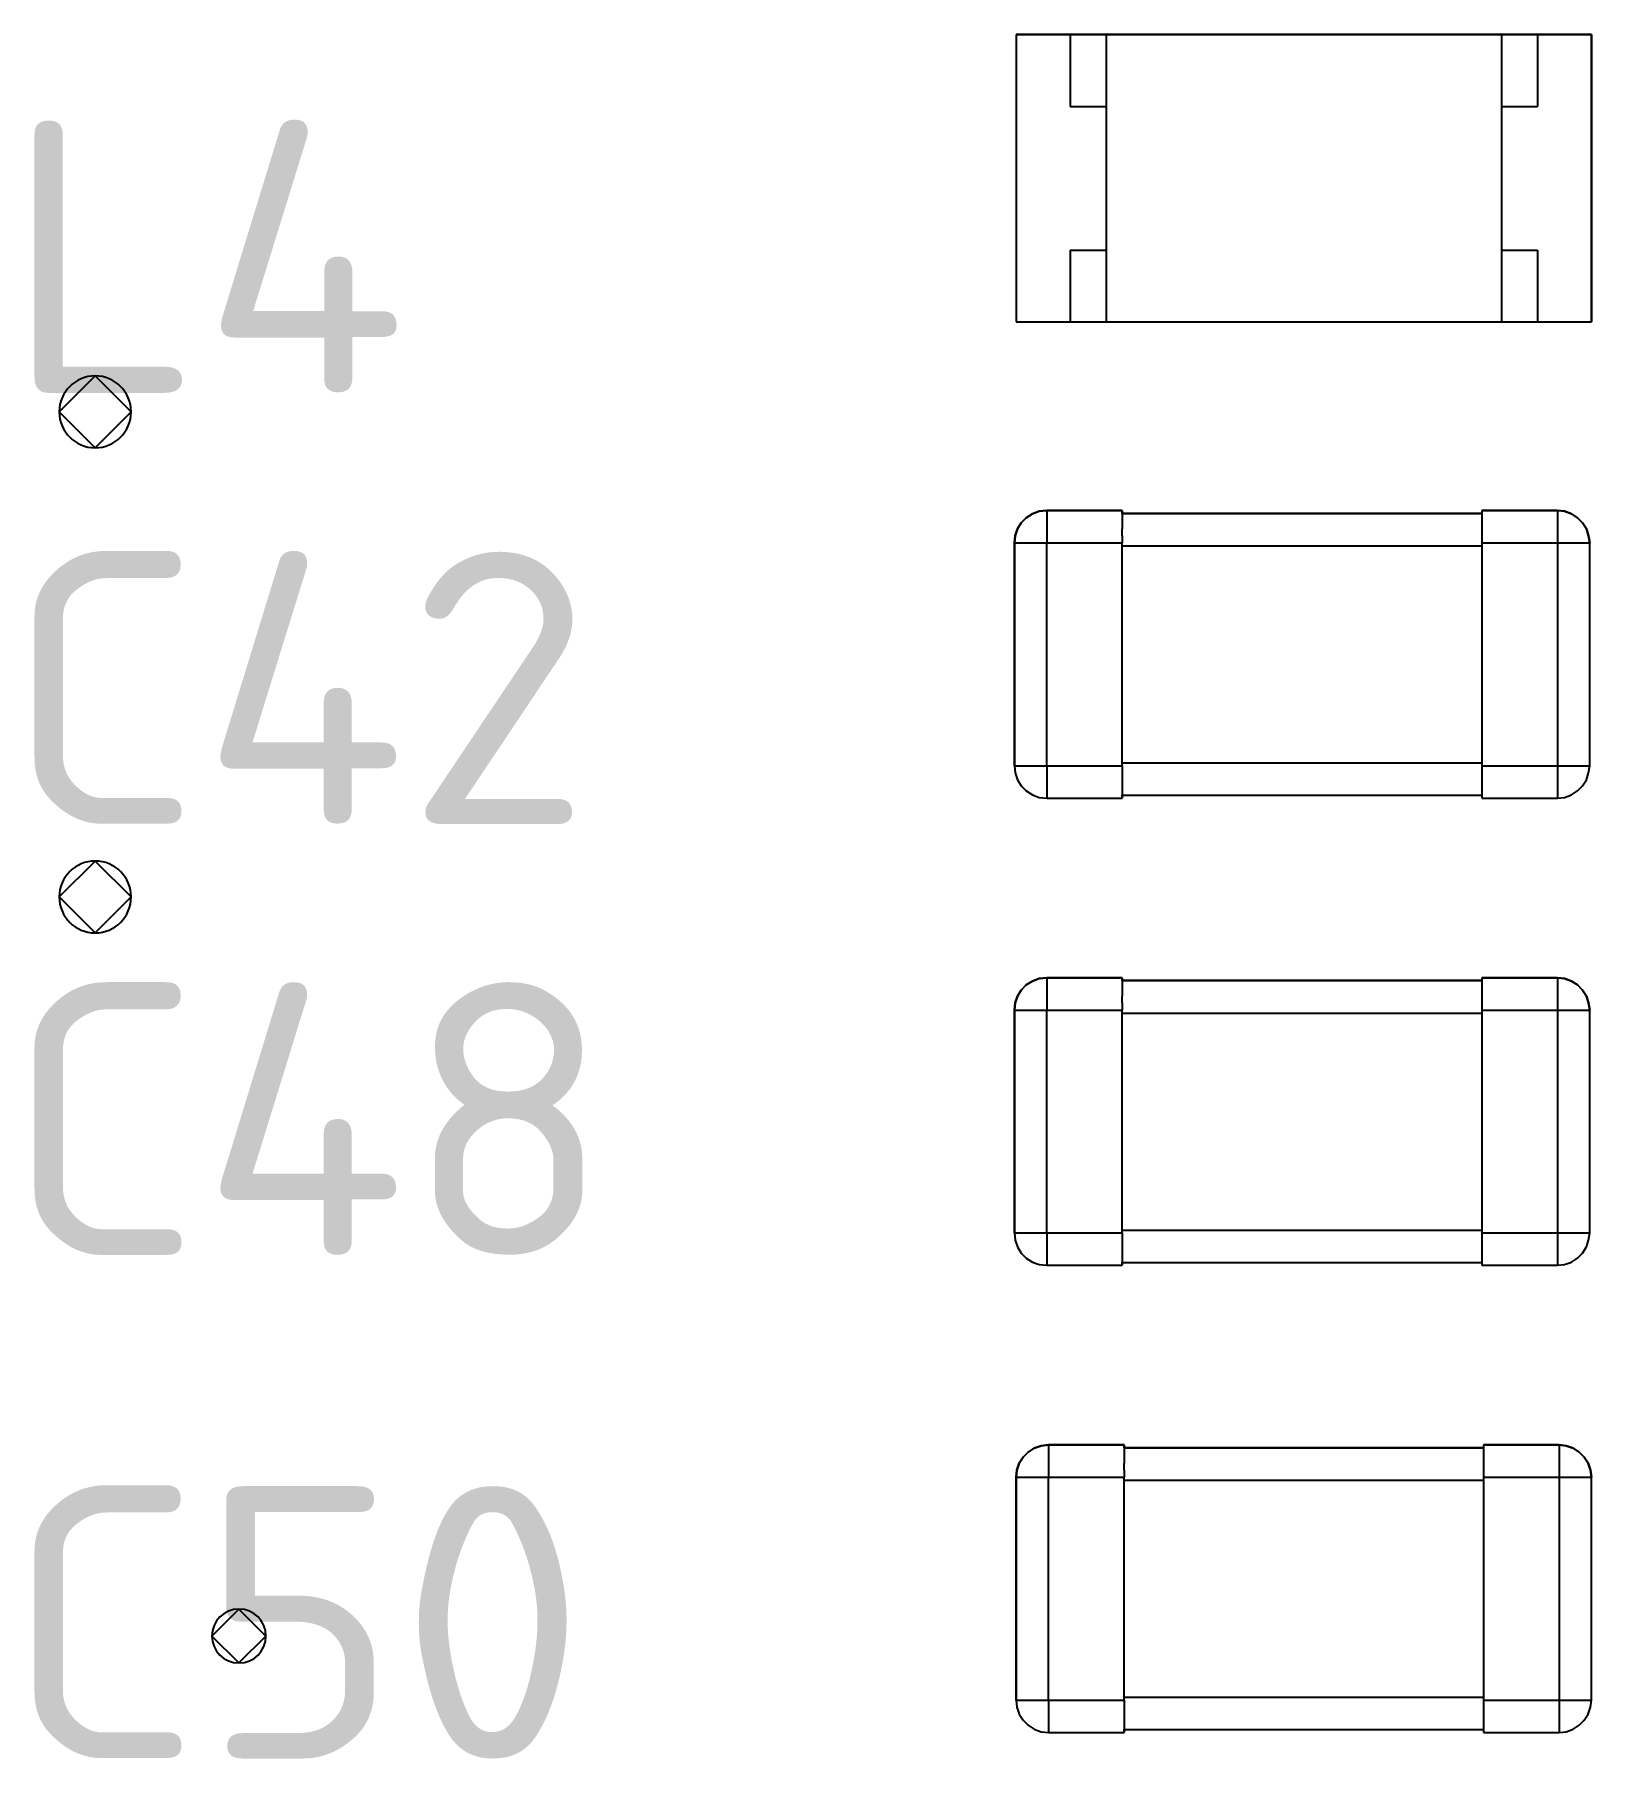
# Model space of a CAD drawing. Header units: inches. Extents: x 5 to 589, y -420 to -5.
# Drawn here: x 440.99 to 449.65, y -89.34 to -79.75 of the extents above; entities that cross this region are included whole.
import ezdxf

# ---------------------------------------------------------------- set-up
doc = ezdxf.new("R2010")
doc.units = ezdxf.units.IN
doc.header["$MEASUREMENT"] = 0
doc.styles.add('ISOCPEUR0', font='isocpeur.ttf', dxfattribs={"height": 2.87999})

msp = doc.modelspace()

# ---------------------------------------------------------------- linework, layer by layer
at = {"color": 7, "true_color": 0xffffff}
for p, q in [((446.4485, -79.7472), (446.4485, -81.3472)), ((446.7485, -79.7472), (446.4485, -79.7472)), ((446.4485, -79.7472), (446.4485, -81.3472)), ((446.4485, -79.7472), (446.7485, -79.7472)), ((446.9485, -79.7472), (446.7485, -79.7472)), ((446.7485, -79.7472), (449.3485, -79.7472)), ((446.7485, -79.7472), (446.7485, -80.1472)), ((449.1485, -79.7472), (446.9485, -79.7472)), ((446.9485, -79.7472), (449.1485, -79.7472)), ((446.9485, -79.7472), (446.9485, -81.3472)), ((449.3485, -79.7472), (449.1485, -79.7472)), ((449.1485, -79.7472), (449.1485, -81.3472)), ((449.6485, -79.7472), (449.3485, -79.7472)), ((449.3485, -79.7472), (449.3485, -80.1472)), ((449.3485, -79.7472), (449.6485, -79.7472)), ((449.6485, -81.3472), (449.6485, -79.7472)), ((449.6485, -79.7472), (449.6485, -81.3472)), ((446.7485, -80.1472), (446.9485, -80.1472)), ((446.9485, -80.1472), (446.9485, -80.9472)), ((449.1485, -80.1472), (449.3485, -80.1472)), ((449.1485, -80.1472), (449.1485, -80.9472)), ((446.7485, -80.9472), (446.9485, -80.9472)), ((446.7485, -80.9472), (446.7485, -81.3472)), ((449.1485, -80.9472), (449.3485, -80.9472)), ((449.3485, -80.9472), (449.3485, -81.3472)), ((446.4485, -81.3472), (446.7485, -81.3472)), ((446.4485, -81.3472), (446.7485, -81.3472)), ((446.7485, -81.3472), (446.9485, -81.3472)), ((446.7485, -81.3472), (449.3485, -81.3472)), ((446.9485, -81.3472), (449.1485, -81.3472)), ((446.9485, -81.3472), (449.1485, -81.3472)), ((449.1485, -81.3472), (449.3485, -81.3472)), ((449.3485, -81.3472), (449.6485, -81.3472)), ((449.3485, -81.3472), (449.6485, -81.3472)), ((446.5386, -82.415), (446.5046, -82.437)), ((446.5046, -82.437), (446.5386, -82.415)), ((446.5766, -82.401), (446.5386, -82.415)), ((446.5386, -82.415), (446.5766, -82.401)), ((446.6186, -82.397), (446.5766, -82.401)), ((446.5766, -82.401), (446.6186, -82.397)), ((447.0386, -82.397), (446.6186, -82.397)), ((446.6186, -82.397), (447.0386, -82.397)), ((446.6186, -82.397), (446.6186, -82.401)), ((446.6186, -82.401), (446.6186, -82.415)), ((446.6186, -82.415), (446.6186, -82.437)), ((447.0386, -82.413), (447.0386, -82.397)), ((447.0386, -82.397), (447.0386, -82.401)), ((447.0386, -82.401), (447.0386, -82.415)), ((449.0386, -82.413), (447.0386, -82.413)), ((447.0386, -82.413), (449.0386, -82.413)), ((447.0386, -82.415), (447.0386, -82.437)), ((449.4586, -82.397), (449.0386, -82.397)), ((449.0386, -82.397), (449.0386, -82.413)), ((449.0386, -82.397), (449.4586, -82.397)), ((449.0386, -82.397), (449.0386, -82.401)), ((449.0386, -82.401), (449.0386, -82.415)), ((449.0386, -82.415), (449.0386, -82.437)), ((449.4986, -82.401), (449.4586, -82.397)), ((449.4586, -82.397), (449.4986, -82.401)), ((449.4586, -82.397), (449.4586, -82.401)), ((449.4586, -82.401), (449.4586, -82.415)), ((449.4586, -82.415), (449.4586, -82.437)), ((449.5366, -82.415), (449.4986, -82.401)), ((449.4986, -82.401), (449.5366, -82.415)), ((449.5706, -82.437), (449.5366, -82.415)), ((449.5366, -82.415), (449.5706, -82.437)), ((446.4546, -82.499), (446.4426, -82.537)), ((446.4426, -82.537), (446.4546, -82.499)), ((446.4766, -82.465), (446.4546, -82.499)), ((446.4546, -82.499), (446.4766, -82.465)), ((446.5046, -82.437), (446.4766, -82.465)), ((446.4766, -82.465), (446.5046, -82.437)), ((446.6186, -82.437), (446.6186, -82.465)), ((446.6186, -82.465), (446.6186, -82.499)), ((446.6186, -82.499), (446.6186, -82.537)), ((447.0386, -82.437), (447.0386, -82.465)), ((447.0386, -82.465), (447.0386, -82.499)), ((447.0386, -82.537), (447.0386, -82.499)), ((449.0386, -82.437), (449.0386, -82.465)), ((449.0386, -82.465), (449.0386, -82.499)), ((449.0386, -82.499), (449.0386, -82.537)), ((449.4586, -82.437), (449.4586, -82.465)), ((449.4586, -82.465), (449.4586, -82.499)), ((449.4586, -82.499), (449.4586, -82.537)), ((449.5986, -82.465), (449.5706, -82.437)), ((449.5706, -82.437), (449.5986, -82.465)), ((449.6206, -82.499), (449.5986, -82.465)), ((449.5986, -82.465), (449.6206, -82.499)), ((449.6326, -82.537), (449.6206, -82.499)), ((449.6206, -82.499), (449.6326, -82.537)), ((446.4426, -82.537), (446.4386, -82.577)), ((446.4386, -82.577), (446.4426, -82.537)), ((446.4386, -82.577), (446.4386, -83.817)), ((446.4386, -83.817), (446.4386, -82.577)), ((446.4386, -82.577), (446.4426, -82.577)), ((446.4426, -82.577), (446.4546, -82.577)), ((446.4546, -82.577), (446.4766, -82.577)), ((446.4766, -82.577), (446.5046, -82.577)), ((446.5046, -82.577), (446.5386, -82.577)), ((446.5386, -82.577), (446.5766, -82.577)), ((446.5766, -82.577), (446.6186, -82.577)), ((446.6186, -82.537), (446.6186, -82.577)), ((446.6186, -82.577), (447.0386, -82.577)), ((446.6186, -83.817), (446.6186, -82.577)), ((447.0386, -82.537), (447.0386, -82.577)), ((447.0386, -83.817), (447.0386, -82.577)), ((447.0386, -82.593), (449.0386, -82.593)), ((449.0386, -82.537), (449.0386, -82.577)), ((449.0386, -82.577), (449.0386, -83.817)), ((449.0386, -82.577), (449.4586, -82.577)), ((449.4586, -82.537), (449.4586, -82.577)), ((449.4586, -82.577), (449.4986, -82.577)), ((449.4586, -82.577), (449.4586, -83.817)), ((449.4986, -82.577), (449.5366, -82.577)), ((449.5366, -82.577), (449.5706, -82.577)), ((449.5706, -82.577), (449.5986, -82.577)), ((449.5986, -82.577), (449.6206, -82.577)), ((449.6206, -82.577), (449.6326, -82.577)), ((449.6386, -82.577), (449.6326, -82.537)), ((449.6326, -82.537), (449.6386, -82.577)), ((449.6326, -82.577), (449.6386, -82.577)), ((449.6386, -83.817), (449.6386, -82.577)), ((449.6386, -83.817), (449.6386, -82.577)), ((446.4386, -83.817), (446.4426, -83.857)), ((446.4386, -83.817), (446.4426, -83.857)), ((446.4386, -83.817), (446.4426, -83.817)), ((446.4426, -83.817), (446.4546, -83.817)), ((446.4426, -83.857), (446.4546, -83.895)), ((446.4426, -83.857), (446.4546, -83.895)), ((446.4546, -83.817), (446.4766, -83.817)), ((446.4766, -83.817), (446.5046, -83.817)), ((446.5046, -83.817), (446.5386, -83.817)), ((446.5386, -83.817), (446.5766, -83.817)), ((446.5766, -83.817), (446.6186, -83.817)), ((446.6186, -83.817), (447.0386, -83.817)), ((446.6186, -83.817), (446.6186, -83.857)), ((446.6186, -83.857), (446.6186, -83.895)), ((447.0386, -83.801), (449.0386, -83.801)), ((447.0386, -83.817), (447.0386, -83.857)), ((447.0386, -83.857), (447.0386, -83.895)), ((449.0386, -83.817), (449.0386, -83.857)), ((449.0386, -83.817), (449.4586, -83.817)), ((449.0386, -83.857), (449.0386, -83.895)), ((449.4586, -83.817), (449.4986, -83.817)), ((449.4586, -83.817), (449.4586, -83.857)), ((449.4586, -83.857), (449.4586, -83.895)), ((449.4986, -83.817), (449.5366, -83.817)), ((449.5366, -83.817), (449.5706, -83.817)), ((449.5706, -83.817), (449.5986, -83.817)), ((449.5986, -83.817), (449.6206, -83.817)), ((449.6206, -83.817), (449.6326, -83.817)), ((449.6206, -83.895), (449.6326, -83.857)), ((449.6206, -83.895), (449.6326, -83.857)), ((449.6326, -83.857), (449.6386, -83.817)), ((449.6326, -83.857), (449.6386, -83.817)), ((449.6326, -83.817), (449.6386, -83.817)), ((446.4546, -83.895), (446.4766, -83.929)), ((446.4546, -83.895), (446.4766, -83.929)), ((446.4766, -83.929), (446.5046, -83.957)), ((446.4766, -83.929), (446.5046, -83.957)), ((446.6186, -83.895), (446.6186, -83.929)), ((446.6186, -83.929), (446.6186, -83.957)), ((447.0386, -83.895), (447.0386, -83.929)), ((447.0386, -83.929), (447.0386, -83.957)), ((449.0386, -83.895), (449.0386, -83.929)), ((449.0386, -83.929), (449.0386, -83.957)), ((449.4586, -83.895), (449.4586, -83.929)), ((449.4586, -83.929), (449.4586, -83.957)), ((449.5706, -83.957), (449.5986, -83.929)), ((449.5706, -83.957), (449.5986, -83.929)), ((449.5986, -83.929), (449.6206, -83.895)), ((449.5986, -83.929), (449.6206, -83.895)), ((446.5046, -83.957), (446.5386, -83.979)), ((446.5046, -83.957), (446.5386, -83.979)), ((446.5386, -83.979), (446.5766, -83.993)), ((446.5386, -83.979), (446.5766, -83.993)), ((446.5766, -83.993), (446.6186, -83.997)), ((446.5766, -83.993), (446.6186, -83.997)), ((446.6186, -83.957), (446.6186, -83.979)), ((446.6186, -83.979), (446.6186, -83.993)), ((446.6186, -83.993), (446.6186, -83.997)), ((446.6186, -83.997), (447.0386, -83.997)), ((446.6186, -83.997), (447.0386, -83.997)), ((447.0386, -83.957), (447.0386, -83.979)), ((447.0386, -83.979), (447.0386, -83.993)), ((447.0386, -83.997), (447.0386, -83.981)), ((447.0386, -83.981), (449.0386, -83.981)), ((447.0386, -83.981), (449.0386, -83.981)), ((447.0386, -83.993), (447.0386, -83.997)), ((449.0386, -83.957), (449.0386, -83.979)), ((449.0386, -83.979), (449.0386, -83.993)), ((449.0386, -83.981), (449.0386, -83.997)), ((449.0386, -83.993), (449.0386, -83.997)), ((449.0386, -83.997), (449.4586, -83.997)), ((449.0386, -83.997), (449.4586, -83.997)), ((449.4586, -83.957), (449.4586, -83.979)), ((449.4586, -83.979), (449.4586, -83.993)), ((449.4586, -83.997), (449.4986, -83.993)), ((449.4586, -83.997), (449.4986, -83.993)), ((449.4586, -83.993), (449.4586, -83.997)), ((449.4986, -83.993), (449.5366, -83.979)), ((449.4986, -83.993), (449.5366, -83.979)), ((449.5366, -83.979), (449.5706, -83.957)), ((449.5366, -83.979), (449.5706, -83.957)), ((446.5766, -85.001), (446.5386, -85.015)), ((446.5386, -85.015), (446.5766, -85.001)), ((446.6186, -84.997), (446.5766, -85.001)), ((446.5766, -85.001), (446.6186, -84.997)), ((447.0386, -84.997), (446.6186, -84.997)), ((446.6186, -84.997), (447.0386, -84.997)), ((446.6186, -84.997), (446.6186, -85.001)), ((446.6186, -85.001), (446.6186, -85.015)), ((447.0386, -85.013), (447.0386, -84.997)), ((447.0386, -84.997), (447.0386, -85.001)), ((447.0386, -85.001), (447.0386, -85.015)), ((449.4586, -84.997), (449.0386, -84.997)), ((449.0386, -84.997), (449.0386, -85.013)), ((449.0386, -84.997), (449.4586, -84.997)), ((449.0386, -84.997), (449.0386, -85.001)), ((449.0386, -85.001), (449.0386, -85.015)), ((449.4986, -85.001), (449.4586, -84.997)), ((449.4586, -84.997), (449.4986, -85.001)), ((449.4586, -84.997), (449.4586, -85.001)), ((449.4586, -85.001), (449.4586, -85.015)), ((449.5366, -85.015), (449.4986, -85.001)), ((449.4986, -85.001), (449.5366, -85.015)), ((446.4546, -85.099), (446.4426, -85.137)), ((446.4426, -85.137), (446.4546, -85.099)), ((446.4766, -85.065), (446.4546, -85.099)), ((446.4546, -85.099), (446.4766, -85.065)), ((446.5046, -85.037), (446.4766, -85.065)), ((446.4766, -85.065), (446.5046, -85.037)), ((446.5386, -85.015), (446.5046, -85.037)), ((446.5046, -85.037), (446.5386, -85.015)), ((446.6186, -85.015), (446.6186, -85.037)), ((446.6186, -85.037), (446.6186, -85.065)), ((446.6186, -85.065), (446.6186, -85.099)), ((446.6186, -85.099), (446.6186, -85.137)), ((449.0386, -85.013), (447.0386, -85.013)), ((447.0386, -85.013), (449.0386, -85.013)), ((447.0386, -85.015), (447.0386, -85.037)), ((447.0386, -85.037), (447.0386, -85.065)), ((447.0386, -85.065), (447.0386, -85.099)), ((447.0386, -85.137), (447.0386, -85.099)), ((449.0386, -85.015), (449.0386, -85.037)), ((449.0386, -85.037), (449.0386, -85.065)), ((449.0386, -85.065), (449.0386, -85.099)), ((449.0386, -85.099), (449.0386, -85.137)), ((449.4586, -85.015), (449.4586, -85.037)), ((449.4586, -85.037), (449.4586, -85.065)), ((449.4586, -85.065), (449.4586, -85.099)), ((449.4586, -85.099), (449.4586, -85.137)), ((449.5706, -85.037), (449.5366, -85.015)), ((449.5366, -85.015), (449.5706, -85.037)), ((449.5986, -85.065), (449.5706, -85.037)), ((449.5706, -85.037), (449.5986, -85.065)), ((449.6206, -85.099), (449.5986, -85.065)), ((449.5986, -85.065), (449.6206, -85.099)), ((449.6326, -85.137), (449.6206, -85.099)), ((449.6206, -85.099), (449.6326, -85.137)), ((446.4426, -85.137), (446.4386, -85.177)), ((446.4386, -85.177), (446.4426, -85.137)), ((446.4386, -85.177), (446.4386, -86.417)), ((446.4386, -86.417), (446.4386, -85.177)), ((446.4386, -85.177), (446.4426, -85.177)), ((446.4426, -85.177), (446.4546, -85.177)), ((446.4546, -85.177), (446.4766, -85.177)), ((446.4766, -85.177), (446.5046, -85.177)), ((446.5046, -85.177), (446.5386, -85.177)), ((446.5386, -85.177), (446.5766, -85.177)), ((446.5766, -85.177), (446.6186, -85.177)), ((446.6186, -85.137), (446.6186, -85.177)), ((446.6186, -85.177), (447.0386, -85.177)), ((446.6186, -86.417), (446.6186, -85.177)), ((447.0386, -85.137), (447.0386, -85.177)), ((447.0386, -86.417), (447.0386, -85.177)), ((447.0386, -85.193), (449.0386, -85.193)), ((449.0386, -85.137), (449.0386, -85.177)), ((449.0386, -85.177), (449.0386, -86.417)), ((449.0386, -85.177), (449.4586, -85.177)), ((449.4586, -85.137), (449.4586, -85.177)), ((449.4586, -85.177), (449.4986, -85.177)), ((449.4586, -85.177), (449.4586, -86.417)), ((449.4986, -85.177), (449.5366, -85.177)), ((449.5366, -85.177), (449.5706, -85.177)), ((449.5706, -85.177), (449.5986, -85.177)), ((449.5986, -85.177), (449.6206, -85.177)), ((449.6206, -85.177), (449.6326, -85.177)), ((449.6386, -85.177), (449.6326, -85.137)), ((449.6326, -85.137), (449.6386, -85.177)), ((449.6326, -85.177), (449.6386, -85.177)), ((449.6386, -86.417), (449.6386, -85.177)), ((449.6386, -86.417), (449.6386, -85.177)), ((446.4386, -86.417), (446.4426, -86.457)), ((446.4386, -86.417), (446.4426, -86.457)), ((446.4386, -86.417), (446.4426, -86.417)), ((446.4426, -86.417), (446.4546, -86.417)), ((446.4546, -86.417), (446.4766, -86.417)), ((446.4766, -86.417), (446.5046, -86.417)), ((446.5046, -86.417), (446.5386, -86.417)), ((446.5386, -86.417), (446.5766, -86.417)), ((446.5766, -86.417), (446.6186, -86.417)), ((446.6186, -86.417), (447.0386, -86.417)), ((446.6186, -86.417), (446.6186, -86.457)), ((447.0386, -86.401), (449.0386, -86.401)), ((447.0386, -86.417), (447.0386, -86.457)), ((449.0386, -86.417), (449.0386, -86.457)), ((449.0386, -86.417), (449.4586, -86.417)), ((449.4586, -86.417), (449.4986, -86.417)), ((449.4586, -86.417), (449.4586, -86.457)), ((449.4986, -86.417), (449.5366, -86.417)), ((449.5366, -86.417), (449.5706, -86.417)), ((449.5706, -86.417), (449.5986, -86.417)), ((449.5986, -86.417), (449.6206, -86.417)), ((449.6206, -86.417), (449.6326, -86.417)), ((449.6326, -86.457), (449.6386, -86.417)), ((449.6326, -86.457), (449.6386, -86.417)), ((449.6326, -86.417), (449.6386, -86.417)), ((446.4426, -86.457), (446.4546, -86.495)), ((446.4426, -86.457), (446.4546, -86.495)), ((446.4546, -86.495), (446.4766, -86.529)), ((446.4546, -86.495), (446.4766, -86.529)), ((446.4766, -86.529), (446.5046, -86.557)), ((446.4766, -86.529), (446.5046, -86.557)), ((446.6186, -86.457), (446.6186, -86.495)), ((446.6186, -86.495), (446.6186, -86.529)), ((446.6186, -86.529), (446.6186, -86.557)), ((447.0386, -86.457), (447.0386, -86.495)), ((447.0386, -86.495), (447.0386, -86.529)), ((447.0386, -86.529), (447.0386, -86.557)), ((449.0386, -86.457), (449.0386, -86.495)), ((449.0386, -86.495), (449.0386, -86.529)), ((449.0386, -86.529), (449.0386, -86.557)), ((449.4586, -86.457), (449.4586, -86.495)), ((449.4586, -86.495), (449.4586, -86.529)), ((449.4586, -86.529), (449.4586, -86.557)), ((449.5706, -86.557), (449.5986, -86.529)), ((449.5706, -86.557), (449.5986, -86.529)), ((449.5986, -86.529), (449.6206, -86.495)), ((449.5986, -86.529), (449.6206, -86.495)), ((449.6206, -86.495), (449.6326, -86.457)), ((449.6206, -86.495), (449.6326, -86.457)), ((446.5046, -86.557), (446.5386, -86.579)), ((446.5046, -86.557), (446.5386, -86.579)), ((446.5386, -86.579), (446.5766, -86.593)), ((446.5386, -86.579), (446.5766, -86.593)), ((446.5766, -86.593), (446.6186, -86.597)), ((446.5766, -86.593), (446.6186, -86.597)), ((446.6186, -86.557), (446.6186, -86.579)), ((446.6186, -86.579), (446.6186, -86.593)), ((446.6186, -86.593), (446.6186, -86.597)), ((446.6186, -86.597), (447.0386, -86.597)), ((446.6186, -86.597), (447.0386, -86.597)), ((447.0386, -86.557), (447.0386, -86.579)), ((447.0386, -86.579), (447.0386, -86.593)), ((447.0386, -86.597), (447.0386, -86.581)), ((447.0386, -86.581), (449.0386, -86.581)), ((447.0386, -86.581), (449.0386, -86.581)), ((447.0386, -86.593), (447.0386, -86.597)), ((449.0386, -86.557), (449.0386, -86.579)), ((449.0386, -86.579), (449.0386, -86.593)), ((449.0386, -86.581), (449.0386, -86.597)), ((449.0386, -86.593), (449.0386, -86.597)), ((449.0386, -86.597), (449.4586, -86.597)), ((449.0386, -86.597), (449.4586, -86.597)), ((449.4586, -86.557), (449.4586, -86.579)), ((449.4586, -86.579), (449.4586, -86.593)), ((449.4586, -86.597), (449.4986, -86.593)), ((449.4586, -86.597), (449.4986, -86.593)), ((449.4586, -86.593), (449.4586, -86.597)), ((449.4986, -86.593), (449.5366, -86.579)), ((449.4986, -86.593), (449.5366, -86.579)), ((449.5366, -86.579), (449.5706, -86.557)), ((449.5366, -86.579), (449.5706, -86.557)), ((446.6286, -87.597), (446.5866, -87.601)), ((446.5866, -87.601), (446.6286, -87.597)), ((447.0486, -87.597), (446.6286, -87.597)), ((446.6286, -87.597), (447.0486, -87.597)), ((446.6286, -87.597), (446.6286, -87.601)), ((447.0486, -87.613), (447.0486, -87.597)), ((447.0486, -87.597), (447.0486, -87.601)), ((449.4686, -87.597), (449.0486, -87.597)), ((449.0486, -87.597), (449.0486, -87.613)), ((449.0486, -87.597), (449.4686, -87.597)), ((449.0486, -87.597), (449.0486, -87.601)), ((449.5086, -87.601), (449.4686, -87.597)), ((449.4686, -87.597), (449.5086, -87.601)), ((449.4686, -87.597), (449.4686, -87.601)), ((446.4866, -87.665), (446.4646, -87.699)), ((446.4646, -87.699), (446.4866, -87.665)), ((446.5146, -87.637), (446.4866, -87.665)), ((446.4866, -87.665), (446.5146, -87.637)), ((446.5486, -87.615), (446.5146, -87.637)), ((446.5146, -87.637), (446.5486, -87.615)), ((446.5866, -87.601), (446.5486, -87.615)), ((446.5486, -87.615), (446.5866, -87.601)), ((446.6286, -87.601), (446.6286, -87.615)), ((446.6286, -87.615), (446.6286, -87.637)), ((446.6286, -87.637), (446.6286, -87.665)), ((446.6286, -87.665), (446.6286, -87.699)), ((447.0486, -87.601), (447.0486, -87.615)), ((449.0486, -87.613), (447.0486, -87.613)), ((447.0486, -87.613), (449.0486, -87.613)), ((447.0486, -87.615), (447.0486, -87.637)), ((447.0486, -87.637), (447.0486, -87.665)), ((447.0486, -87.665), (447.0486, -87.699)), ((449.0486, -87.601), (449.0486, -87.615)), ((449.0486, -87.615), (449.0486, -87.637)), ((449.0486, -87.637), (449.0486, -87.665)), ((449.0486, -87.665), (449.0486, -87.699)), ((449.4686, -87.601), (449.4686, -87.615)), ((449.4686, -87.615), (449.4686, -87.637)), ((449.4686, -87.637), (449.4686, -87.665)), ((449.4686, -87.665), (449.4686, -87.699)), ((449.5466, -87.615), (449.5086, -87.601)), ((449.5086, -87.601), (449.5466, -87.615)), ((449.5806, -87.637), (449.5466, -87.615)), ((449.5466, -87.615), (449.5806, -87.637)), ((449.6086, -87.665), (449.5806, -87.637)), ((449.5806, -87.637), (449.6086, -87.665)), ((449.6306, -87.699), (449.6086, -87.665)), ((449.6086, -87.665), (449.6306, -87.699)), ((446.4526, -87.737), (446.4486, -87.777)), ((446.4486, -87.777), (446.4526, -87.737)), ((446.4486, -87.777), (446.4486, -89.017)), ((446.4486, -89.017), (446.4486, -87.777)), ((446.4486, -87.777), (446.4526, -87.777)), ((446.4646, -87.699), (446.4526, -87.737)), ((446.4526, -87.737), (446.4646, -87.699)), ((446.4526, -87.777), (446.4646, -87.777)), ((446.4646, -87.777), (446.4866, -87.777)), ((446.4866, -87.777), (446.5146, -87.777)), ((446.5146, -87.777), (446.5486, -87.777)), ((446.5486, -87.777), (446.5866, -87.777)), ((446.5866, -87.777), (446.6286, -87.777)), ((446.6286, -87.699), (446.6286, -87.737)), ((446.6286, -87.737), (446.6286, -87.777)), ((446.6286, -87.777), (447.0486, -87.777)), ((446.6286, -89.017), (446.6286, -87.777)), ((447.0486, -87.737), (447.0486, -87.699)), ((447.0486, -87.737), (447.0486, -87.777)), ((447.0486, -89.017), (447.0486, -87.777)), ((449.0486, -87.699), (449.0486, -87.737)), ((449.0486, -87.737), (449.0486, -87.777)), ((449.0486, -87.777), (449.0486, -89.017)), ((449.0486, -87.777), (449.4686, -87.777)), ((449.4686, -87.699), (449.4686, -87.737)), ((449.4686, -87.737), (449.4686, -87.777)), ((449.4686, -87.777), (449.5086, -87.777)), ((449.4686, -87.777), (449.4686, -89.017)), ((449.5086, -87.777), (449.5466, -87.777)), ((449.5466, -87.777), (449.5806, -87.777)), ((449.5806, -87.777), (449.6086, -87.777)), ((449.6086, -87.777), (449.6306, -87.777)), ((449.6426, -87.737), (449.6306, -87.699)), ((449.6306, -87.699), (449.6426, -87.737)), ((449.6306, -87.777), (449.6426, -87.777)), ((449.6486, -87.777), (449.6426, -87.737)), ((449.6426, -87.737), (449.6486, -87.777)), ((449.6426, -87.777), (449.6486, -87.777)), ((449.6486, -89.017), (449.6486, -87.777)), ((449.6486, -89.017), (449.6486, -87.777)), ((447.0486, -87.793), (449.0486, -87.793)), ((446.4486, -89.017), (446.4526, -89.057)), ((446.4486, -89.017), (446.4526, -89.057)), ((446.4486, -89.017), (446.4526, -89.017)), ((446.4526, -89.017), (446.4646, -89.017)), ((446.4646, -89.017), (446.4866, -89.017)), ((446.4866, -89.017), (446.5146, -89.017)), ((446.5146, -89.017), (446.5486, -89.017)), ((446.5486, -89.017), (446.5866, -89.017)), ((446.5866, -89.017), (446.6286, -89.017)), ((446.6286, -89.017), (447.0486, -89.017)), ((446.6286, -89.017), (446.6286, -89.057)), ((447.0486, -89.001), (449.0486, -89.001)), ((447.0486, -89.017), (447.0486, -89.057)), ((449.0486, -89.017), (449.0486, -89.057)), ((449.0486, -89.017), (449.4686, -89.017)), ((449.4686, -89.017), (449.5086, -89.017)), ((449.4686, -89.017), (449.4686, -89.057)), ((449.5086, -89.017), (449.5466, -89.017)), ((449.5466, -89.017), (449.5806, -89.017)), ((449.5806, -89.017), (449.6086, -89.017)), ((449.6086, -89.017), (449.6306, -89.017)), ((449.6306, -89.017), (449.6426, -89.017)), ((449.6426, -89.057), (449.6486, -89.017)), ((449.6426, -89.057), (449.6486, -89.017)), ((449.6426, -89.017), (449.6486, -89.017)), ((446.4526, -89.057), (446.4646, -89.095)), ((446.4526, -89.057), (446.4646, -89.095)), ((446.4646, -89.095), (446.4866, -89.129)), ((446.4646, -89.095), (446.4866, -89.129)), ((446.4866, -89.129), (446.5146, -89.157)), ((446.4866, -89.129), (446.5146, -89.157)), ((446.6286, -89.057), (446.6286, -89.095)), ((446.6286, -89.095), (446.6286, -89.129)), ((446.6286, -89.129), (446.6286, -89.157)), ((447.0486, -89.057), (447.0486, -89.095)), ((447.0486, -89.095), (447.0486, -89.129)), ((447.0486, -89.129), (447.0486, -89.157)), ((449.0486, -89.057), (449.0486, -89.095)), ((449.0486, -89.095), (449.0486, -89.129)), ((449.0486, -89.129), (449.0486, -89.157)), ((449.4686, -89.057), (449.4686, -89.095)), ((449.4686, -89.095), (449.4686, -89.129)), ((449.4686, -89.129), (449.4686, -89.157)), ((449.5806, -89.157), (449.6086, -89.129)), ((449.5806, -89.157), (449.6086, -89.129)), ((449.6086, -89.129), (449.6306, -89.095)), ((449.6086, -89.129), (449.6306, -89.095)), ((449.6306, -89.095), (449.6426, -89.057)), ((449.6306, -89.095), (449.6426, -89.057)), ((446.5146, -89.157), (446.5486, -89.179)), ((446.5146, -89.157), (446.5486, -89.179)), ((446.5486, -89.179), (446.5866, -89.193)), ((446.5486, -89.179), (446.5866, -89.193)), ((446.5866, -89.193), (446.6286, -89.197)), ((446.5866, -89.193), (446.6286, -89.197)), ((446.6286, -89.157), (446.6286, -89.179)), ((446.6286, -89.179), (446.6286, -89.193)), ((446.6286, -89.193), (446.6286, -89.197)), ((446.6286, -89.197), (447.0486, -89.197)), ((446.6286, -89.197), (447.0486, -89.197)), ((447.0486, -89.157), (447.0486, -89.179)), ((447.0486, -89.179), (447.0486, -89.193)), ((447.0486, -89.197), (447.0486, -89.181)), ((447.0486, -89.181), (449.0486, -89.181)), ((447.0486, -89.181), (449.0486, -89.181)), ((447.0486, -89.193), (447.0486, -89.197)), ((449.0486, -89.157), (449.0486, -89.179)), ((449.0486, -89.179), (449.0486, -89.193)), ((449.0486, -89.181), (449.0486, -89.197)), ((449.0486, -89.193), (449.0486, -89.197)), ((449.0486, -89.197), (449.4686, -89.197)), ((449.0486, -89.197), (449.4686, -89.197)), ((449.4686, -89.157), (449.4686, -89.179)), ((449.4686, -89.179), (449.4686, -89.193)), ((449.4686, -89.197), (449.5086, -89.193)), ((449.4686, -89.197), (449.5086, -89.193)), ((449.4686, -89.193), (449.4686, -89.197)), ((449.5086, -89.193), (449.5466, -89.179)), ((449.5086, -89.193), (449.5466, -89.179)), ((449.5466, -89.179), (449.5806, -89.157)), ((449.5466, -89.179), (449.5806, -89.157))]:
    msp.add_line(p, q, dxfattribs=at)
at = {"color": 18, "true_color": 0x000000}
for p, q in [((446.4485, -79.7472), (446.4485, -81.3472)), ((446.7485, -79.7472), (446.4485, -79.7472)), ((446.4485, -79.7472), (446.4485, -81.3472)), ((446.4485, -79.7472), (446.7485, -79.7472)), ((446.9485, -79.7472), (446.7485, -79.7472)), ((446.7485, -79.7472), (449.3485, -79.7472)), ((446.7485, -79.7472), (446.7485, -80.1472)), ((449.1485, -79.7472), (446.9485, -79.7472)), ((446.9485, -79.7472), (449.1485, -79.7472)), ((446.9485, -79.7472), (446.9485, -81.3472)), ((449.3485, -79.7472), (449.1485, -79.7472)), ((449.1485, -79.7472), (449.1485, -81.3472)), ((449.6485, -79.7472), (449.3485, -79.7472)), ((449.3485, -79.7472), (449.3485, -80.1472)), ((449.3485, -79.7472), (449.6485, -79.7472)), ((449.6485, -81.3472), (449.6485, -79.7472)), ((449.6485, -79.7472), (449.6485, -81.3472)), ((446.7485, -80.1472), (446.9485, -80.1472)), ((446.9485, -80.1472), (446.9485, -80.9472)), ((449.1485, -80.1472), (449.3485, -80.1472)), ((449.1485, -80.1472), (449.1485, -80.9472)), ((446.7485, -80.9472), (446.9485, -80.9472)), ((446.7485, -80.9472), (446.7485, -81.3472)), ((449.1485, -80.9472), (449.3485, -80.9472)), ((449.3485, -80.9472), (449.3485, -81.3472)), ((446.4485, -81.3472), (446.7485, -81.3472)), ((446.4485, -81.3472), (446.7485, -81.3472)), ((446.7485, -81.3472), (446.9485, -81.3472)), ((446.7485, -81.3472), (449.3485, -81.3472)), ((446.9485, -81.3472), (449.1485, -81.3472)), ((446.9485, -81.3472), (449.1485, -81.3472)), ((449.1485, -81.3472), (449.3485, -81.3472)), ((449.3485, -81.3472), (449.6485, -81.3472)), ((449.3485, -81.3472), (449.6485, -81.3472)), ((441.1245, -81.8472), (441.3245, -81.6472)), ((441.3245, -81.6472), (441.5245, -81.8472)), ((441.3245, -82.0472), (441.1245, -81.8472)), ((441.5245, -81.8472), (441.3245, -82.0472)), ((446.5386, -82.415), (446.5046, -82.437)), ((446.5046, -82.437), (446.5386, -82.415)), ((446.5766, -82.401), (446.5386, -82.415)), ((446.5386, -82.415), (446.5766, -82.401)), ((446.6186, -82.397), (446.5766, -82.401)), ((446.5766, -82.401), (446.6186, -82.397)), ((447.0386, -82.397), (446.6186, -82.397)), ((446.6186, -82.397), (447.0386, -82.397)), ((446.6186, -82.397), (446.6186, -82.401)), ((446.6186, -82.401), (446.6186, -82.415)), ((446.6186, -82.415), (446.6186, -82.437)), ((447.0386, -82.413), (447.0386, -82.397)), ((447.0386, -82.397), (447.0386, -82.401)), ((447.0386, -82.401), (447.0386, -82.415)), ((449.0386, -82.413), (447.0386, -82.413)), ((447.0386, -82.413), (449.0386, -82.413)), ((447.0386, -82.415), (447.0386, -82.437)), ((449.4586, -82.397), (449.0386, -82.397)), ((449.0386, -82.397), (449.0386, -82.413)), ((449.0386, -82.397), (449.4586, -82.397)), ((449.0386, -82.397), (449.0386, -82.401)), ((449.0386, -82.401), (449.0386, -82.415)), ((449.0386, -82.415), (449.0386, -82.437)), ((449.4986, -82.401), (449.4586, -82.397)), ((449.4586, -82.397), (449.4986, -82.401)), ((449.4586, -82.397), (449.4586, -82.401)), ((449.4586, -82.401), (449.4586, -82.415)), ((449.4586, -82.415), (449.4586, -82.437)), ((449.5366, -82.415), (449.4986, -82.401)), ((449.4986, -82.401), (449.5366, -82.415)), ((449.5706, -82.437), (449.5366, -82.415)), ((449.5366, -82.415), (449.5706, -82.437)), ((446.4546, -82.499), (446.4426, -82.537)), ((446.4426, -82.537), (446.4546, -82.499)), ((446.4766, -82.465), (446.4546, -82.499)), ((446.4546, -82.499), (446.4766, -82.465)), ((446.5046, -82.437), (446.4766, -82.465)), ((446.4766, -82.465), (446.5046, -82.437)), ((446.6186, -82.437), (446.6186, -82.465)), ((446.6186, -82.465), (446.6186, -82.499)), ((446.6186, -82.499), (446.6186, -82.537)), ((447.0386, -82.437), (447.0386, -82.465)), ((447.0386, -82.465), (447.0386, -82.499)), ((447.0386, -82.537), (447.0386, -82.499)), ((449.0386, -82.437), (449.0386, -82.465)), ((449.0386, -82.465), (449.0386, -82.499)), ((449.0386, -82.499), (449.0386, -82.537)), ((449.4586, -82.437), (449.4586, -82.465)), ((449.4586, -82.465), (449.4586, -82.499)), ((449.4586, -82.499), (449.4586, -82.537)), ((449.5986, -82.465), (449.5706, -82.437)), ((449.5706, -82.437), (449.5986, -82.465)), ((449.6206, -82.499), (449.5986, -82.465)), ((449.5986, -82.465), (449.6206, -82.499)), ((449.6326, -82.537), (449.6206, -82.499)), ((449.6206, -82.499), (449.6326, -82.537)), ((446.4426, -82.537), (446.4386, -82.577)), ((446.4386, -82.577), (446.4426, -82.537)), ((446.4386, -82.577), (446.4386, -83.817)), ((446.4386, -83.817), (446.4386, -82.577)), ((446.4386, -82.577), (446.4426, -82.577)), ((446.4426, -82.577), (446.4546, -82.577)), ((446.4546, -82.577), (446.4766, -82.577)), ((446.4766, -82.577), (446.5046, -82.577)), ((446.5046, -82.577), (446.5386, -82.577)), ((446.5386, -82.577), (446.5766, -82.577)), ((446.5766, -82.577), (446.6186, -82.577)), ((446.6186, -82.537), (446.6186, -82.577)), ((446.6186, -82.577), (447.0386, -82.577)), ((446.6186, -83.817), (446.6186, -82.577)), ((447.0386, -82.537), (447.0386, -82.577)), ((447.0386, -83.817), (447.0386, -82.577)), ((447.0386, -82.593), (449.0386, -82.593)), ((449.0386, -82.537), (449.0386, -82.577)), ((449.0386, -82.577), (449.0386, -83.817)), ((449.0386, -82.577), (449.4586, -82.577)), ((449.4586, -82.537), (449.4586, -82.577)), ((449.4586, -82.577), (449.4986, -82.577)), ((449.4586, -82.577), (449.4586, -83.817)), ((449.4986, -82.577), (449.5366, -82.577)), ((449.5366, -82.577), (449.5706, -82.577)), ((449.5706, -82.577), (449.5986, -82.577)), ((449.5986, -82.577), (449.6206, -82.577)), ((449.6206, -82.577), (449.6326, -82.577)), ((449.6386, -82.577), (449.6326, -82.537)), ((449.6326, -82.537), (449.6386, -82.577)), ((449.6326, -82.577), (449.6386, -82.577)), ((449.6386, -83.817), (449.6386, -82.577)), ((449.6386, -83.817), (449.6386, -82.577)), ((446.4386, -83.817), (446.4426, -83.857)), ((446.4386, -83.817), (446.4426, -83.857)), ((446.4386, -83.817), (446.4426, -83.817)), ((446.4426, -83.817), (446.4546, -83.817)), ((446.4426, -83.857), (446.4546, -83.895)), ((446.4426, -83.857), (446.4546, -83.895)), ((446.4546, -83.817), (446.4766, -83.817)), ((446.4766, -83.817), (446.5046, -83.817)), ((446.5046, -83.817), (446.5386, -83.817)), ((446.5386, -83.817), (446.5766, -83.817)), ((446.5766, -83.817), (446.6186, -83.817)), ((446.6186, -83.817), (447.0386, -83.817)), ((446.6186, -83.817), (446.6186, -83.857)), ((446.6186, -83.857), (446.6186, -83.895)), ((447.0386, -83.801), (449.0386, -83.801)), ((447.0386, -83.817), (447.0386, -83.857)), ((447.0386, -83.857), (447.0386, -83.895)), ((449.0386, -83.817), (449.0386, -83.857)), ((449.0386, -83.817), (449.4586, -83.817)), ((449.0386, -83.857), (449.0386, -83.895)), ((449.4586, -83.817), (449.4986, -83.817)), ((449.4586, -83.817), (449.4586, -83.857)), ((449.4586, -83.857), (449.4586, -83.895)), ((449.4986, -83.817), (449.5366, -83.817)), ((449.5366, -83.817), (449.5706, -83.817)), ((449.5706, -83.817), (449.5986, -83.817)), ((449.5986, -83.817), (449.6206, -83.817)), ((449.6206, -83.817), (449.6326, -83.817)), ((449.6206, -83.895), (449.6326, -83.857)), ((449.6206, -83.895), (449.6326, -83.857)), ((449.6326, -83.857), (449.6386, -83.817)), ((449.6326, -83.857), (449.6386, -83.817)), ((449.6326, -83.817), (449.6386, -83.817)), ((446.4546, -83.895), (446.4766, -83.929)), ((446.4546, -83.895), (446.4766, -83.929)), ((446.4766, -83.929), (446.5046, -83.957)), ((446.4766, -83.929), (446.5046, -83.957)), ((446.6186, -83.895), (446.6186, -83.929)), ((446.6186, -83.929), (446.6186, -83.957)), ((447.0386, -83.895), (447.0386, -83.929)), ((447.0386, -83.929), (447.0386, -83.957)), ((449.0386, -83.895), (449.0386, -83.929)), ((449.0386, -83.929), (449.0386, -83.957)), ((449.4586, -83.895), (449.4586, -83.929)), ((449.4586, -83.929), (449.4586, -83.957)), ((449.5706, -83.957), (449.5986, -83.929)), ((449.5706, -83.957), (449.5986, -83.929)), ((449.5986, -83.929), (449.6206, -83.895)), ((449.5986, -83.929), (449.6206, -83.895)), ((446.5046, -83.957), (446.5386, -83.979)), ((446.5046, -83.957), (446.5386, -83.979)), ((446.5386, -83.979), (446.5766, -83.993)), ((446.5386, -83.979), (446.5766, -83.993)), ((446.5766, -83.993), (446.6186, -83.997)), ((446.5766, -83.993), (446.6186, -83.997)), ((446.6186, -83.957), (446.6186, -83.979)), ((446.6186, -83.979), (446.6186, -83.993)), ((446.6186, -83.993), (446.6186, -83.997)), ((446.6186, -83.997), (447.0386, -83.997)), ((446.6186, -83.997), (447.0386, -83.997)), ((447.0386, -83.957), (447.0386, -83.979)), ((447.0386, -83.979), (447.0386, -83.993)), ((447.0386, -83.997), (447.0386, -83.981)), ((447.0386, -83.981), (449.0386, -83.981)), ((447.0386, -83.981), (449.0386, -83.981)), ((447.0386, -83.993), (447.0386, -83.997)), ((449.0386, -83.957), (449.0386, -83.979)), ((449.0386, -83.979), (449.0386, -83.993)), ((449.0386, -83.981), (449.0386, -83.997)), ((449.0386, -83.993), (449.0386, -83.997)), ((449.0386, -83.997), (449.4586, -83.997)), ((449.0386, -83.997), (449.4586, -83.997)), ((449.4586, -83.957), (449.4586, -83.979)), ((449.4586, -83.979), (449.4586, -83.993)), ((449.4586, -83.997), (449.4986, -83.993)), ((449.4586, -83.997), (449.4986, -83.993)), ((449.4586, -83.993), (449.4586, -83.997)), ((449.4986, -83.993), (449.5366, -83.979)), ((449.4986, -83.993), (449.5366, -83.979)), ((449.5366, -83.979), (449.5706, -83.957)), ((449.5366, -83.979), (449.5706, -83.957)), ((441.1245, -84.5472), (441.3245, -84.3472)), ((441.3245, -84.3472), (441.5245, -84.5472)), ((441.3245, -84.7472), (441.1245, -84.5472)), ((441.5245, -84.5472), (441.3245, -84.7472)), ((446.5766, -85.001), (446.5386, -85.015)), ((446.5386, -85.015), (446.5766, -85.001)), ((446.6186, -84.997), (446.5766, -85.001)), ((446.5766, -85.001), (446.6186, -84.997)), ((447.0386, -84.997), (446.6186, -84.997)), ((446.6186, -84.997), (447.0386, -84.997)), ((446.6186, -84.997), (446.6186, -85.001)), ((446.6186, -85.001), (446.6186, -85.015)), ((447.0386, -85.013), (447.0386, -84.997)), ((447.0386, -84.997), (447.0386, -85.001)), ((447.0386, -85.001), (447.0386, -85.015)), ((449.4586, -84.997), (449.0386, -84.997)), ((449.0386, -84.997), (449.0386, -85.013)), ((449.0386, -84.997), (449.4586, -84.997)), ((449.0386, -84.997), (449.0386, -85.001)), ((449.0386, -85.001), (449.0386, -85.015)), ((449.4986, -85.001), (449.4586, -84.997)), ((449.4586, -84.997), (449.4986, -85.001)), ((449.4586, -84.997), (449.4586, -85.001)), ((449.4586, -85.001), (449.4586, -85.015)), ((449.5366, -85.015), (449.4986, -85.001)), ((449.4986, -85.001), (449.5366, -85.015)), ((446.4546, -85.099), (446.4426, -85.137)), ((446.4426, -85.137), (446.4546, -85.099)), ((446.4766, -85.065), (446.4546, -85.099)), ((446.4546, -85.099), (446.4766, -85.065)), ((446.5046, -85.037), (446.4766, -85.065)), ((446.4766, -85.065), (446.5046, -85.037)), ((446.5386, -85.015), (446.5046, -85.037)), ((446.5046, -85.037), (446.5386, -85.015)), ((446.6186, -85.015), (446.6186, -85.037)), ((446.6186, -85.037), (446.6186, -85.065)), ((446.6186, -85.065), (446.6186, -85.099)), ((446.6186, -85.099), (446.6186, -85.137)), ((449.0386, -85.013), (447.0386, -85.013)), ((447.0386, -85.013), (449.0386, -85.013)), ((447.0386, -85.015), (447.0386, -85.037)), ((447.0386, -85.037), (447.0386, -85.065)), ((447.0386, -85.065), (447.0386, -85.099)), ((447.0386, -85.137), (447.0386, -85.099)), ((449.0386, -85.015), (449.0386, -85.037)), ((449.0386, -85.037), (449.0386, -85.065)), ((449.0386, -85.065), (449.0386, -85.099)), ((449.0386, -85.099), (449.0386, -85.137)), ((449.4586, -85.015), (449.4586, -85.037)), ((449.4586, -85.037), (449.4586, -85.065)), ((449.4586, -85.065), (449.4586, -85.099)), ((449.4586, -85.099), (449.4586, -85.137)), ((449.5706, -85.037), (449.5366, -85.015)), ((449.5366, -85.015), (449.5706, -85.037)), ((449.5986, -85.065), (449.5706, -85.037)), ((449.5706, -85.037), (449.5986, -85.065)), ((449.6206, -85.099), (449.5986, -85.065)), ((449.5986, -85.065), (449.6206, -85.099)), ((449.6326, -85.137), (449.6206, -85.099)), ((449.6206, -85.099), (449.6326, -85.137)), ((446.4426, -85.137), (446.4386, -85.177)), ((446.4386, -85.177), (446.4426, -85.137)), ((446.4386, -85.177), (446.4386, -86.417)), ((446.4386, -86.417), (446.4386, -85.177)), ((446.4386, -85.177), (446.4426, -85.177)), ((446.4426, -85.177), (446.4546, -85.177)), ((446.4546, -85.177), (446.4766, -85.177)), ((446.4766, -85.177), (446.5046, -85.177)), ((446.5046, -85.177), (446.5386, -85.177)), ((446.5386, -85.177), (446.5766, -85.177)), ((446.5766, -85.177), (446.6186, -85.177)), ((446.6186, -85.137), (446.6186, -85.177)), ((446.6186, -85.177), (447.0386, -85.177)), ((446.6186, -86.417), (446.6186, -85.177)), ((447.0386, -85.137), (447.0386, -85.177)), ((447.0386, -86.417), (447.0386, -85.177)), ((447.0386, -85.193), (449.0386, -85.193)), ((449.0386, -85.137), (449.0386, -85.177)), ((449.0386, -85.177), (449.0386, -86.417)), ((449.0386, -85.177), (449.4586, -85.177)), ((449.4586, -85.137), (449.4586, -85.177)), ((449.4586, -85.177), (449.4986, -85.177)), ((449.4586, -85.177), (449.4586, -86.417)), ((449.4986, -85.177), (449.5366, -85.177)), ((449.5366, -85.177), (449.5706, -85.177)), ((449.5706, -85.177), (449.5986, -85.177)), ((449.5986, -85.177), (449.6206, -85.177)), ((449.6206, -85.177), (449.6326, -85.177)), ((449.6386, -85.177), (449.6326, -85.137)), ((449.6326, -85.137), (449.6386, -85.177)), ((449.6326, -85.177), (449.6386, -85.177)), ((449.6386, -86.417), (449.6386, -85.177)), ((449.6386, -86.417), (449.6386, -85.177)), ((446.4386, -86.417), (446.4426, -86.457)), ((446.4386, -86.417), (446.4426, -86.457)), ((446.4386, -86.417), (446.4426, -86.417)), ((446.4426, -86.417), (446.4546, -86.417)), ((446.4546, -86.417), (446.4766, -86.417)), ((446.4766, -86.417), (446.5046, -86.417)), ((446.5046, -86.417), (446.5386, -86.417)), ((446.5386, -86.417), (446.5766, -86.417)), ((446.5766, -86.417), (446.6186, -86.417)), ((446.6186, -86.417), (447.0386, -86.417)), ((446.6186, -86.417), (446.6186, -86.457)), ((447.0386, -86.401), (449.0386, -86.401)), ((447.0386, -86.417), (447.0386, -86.457)), ((449.0386, -86.417), (449.0386, -86.457)), ((449.0386, -86.417), (449.4586, -86.417)), ((449.4586, -86.417), (449.4986, -86.417)), ((449.4586, -86.417), (449.4586, -86.457)), ((449.4986, -86.417), (449.5366, -86.417)), ((449.5366, -86.417), (449.5706, -86.417)), ((449.5706, -86.417), (449.5986, -86.417)), ((449.5986, -86.417), (449.6206, -86.417)), ((449.6206, -86.417), (449.6326, -86.417)), ((449.6326, -86.457), (449.6386, -86.417)), ((449.6326, -86.457), (449.6386, -86.417)), ((449.6326, -86.417), (449.6386, -86.417)), ((446.4426, -86.457), (446.4546, -86.495)), ((446.4426, -86.457), (446.4546, -86.495)), ((446.4546, -86.495), (446.4766, -86.529)), ((446.4546, -86.495), (446.4766, -86.529)), ((446.4766, -86.529), (446.5046, -86.557)), ((446.4766, -86.529), (446.5046, -86.557)), ((446.6186, -86.457), (446.6186, -86.495)), ((446.6186, -86.495), (446.6186, -86.529)), ((446.6186, -86.529), (446.6186, -86.557)), ((447.0386, -86.457), (447.0386, -86.495)), ((447.0386, -86.495), (447.0386, -86.529)), ((447.0386, -86.529), (447.0386, -86.557)), ((449.0386, -86.457), (449.0386, -86.495)), ((449.0386, -86.495), (449.0386, -86.529)), ((449.0386, -86.529), (449.0386, -86.557)), ((449.4586, -86.457), (449.4586, -86.495)), ((449.4586, -86.495), (449.4586, -86.529)), ((449.4586, -86.529), (449.4586, -86.557)), ((449.5706, -86.557), (449.5986, -86.529)), ((449.5706, -86.557), (449.5986, -86.529)), ((449.5986, -86.529), (449.6206, -86.495)), ((449.5986, -86.529), (449.6206, -86.495)), ((449.6206, -86.495), (449.6326, -86.457)), ((449.6206, -86.495), (449.6326, -86.457)), ((446.5046, -86.557), (446.5386, -86.579)), ((446.5046, -86.557), (446.5386, -86.579)), ((446.5386, -86.579), (446.5766, -86.593)), ((446.5386, -86.579), (446.5766, -86.593)), ((446.5766, -86.593), (446.6186, -86.597)), ((446.5766, -86.593), (446.6186, -86.597)), ((446.6186, -86.557), (446.6186, -86.579)), ((446.6186, -86.579), (446.6186, -86.593)), ((446.6186, -86.593), (446.6186, -86.597)), ((446.6186, -86.597), (447.0386, -86.597)), ((446.6186, -86.597), (447.0386, -86.597)), ((447.0386, -86.557), (447.0386, -86.579)), ((447.0386, -86.579), (447.0386, -86.593)), ((447.0386, -86.597), (447.0386, -86.581)), ((447.0386, -86.581), (449.0386, -86.581)), ((447.0386, -86.581), (449.0386, -86.581)), ((447.0386, -86.593), (447.0386, -86.597)), ((449.0386, -86.557), (449.0386, -86.579)), ((449.0386, -86.579), (449.0386, -86.593)), ((449.0386, -86.581), (449.0386, -86.597)), ((449.0386, -86.593), (449.0386, -86.597)), ((449.0386, -86.597), (449.4586, -86.597)), ((449.0386, -86.597), (449.4586, -86.597)), ((449.4586, -86.557), (449.4586, -86.579)), ((449.4586, -86.579), (449.4586, -86.593)), ((449.4586, -86.597), (449.4986, -86.593)), ((449.4586, -86.597), (449.4986, -86.593)), ((449.4586, -86.593), (449.4586, -86.597)), ((449.4986, -86.593), (449.5366, -86.579)), ((449.4986, -86.593), (449.5366, -86.579)), ((449.5366, -86.579), (449.5706, -86.557)), ((449.5366, -86.579), (449.5706, -86.557)), ((446.6286, -87.597), (446.5866, -87.601)), ((446.5866, -87.601), (446.6286, -87.597)), ((447.0486, -87.597), (446.6286, -87.597)), ((446.6286, -87.597), (447.0486, -87.597)), ((446.6286, -87.597), (446.6286, -87.601)), ((447.0486, -87.613), (447.0486, -87.597)), ((447.0486, -87.597), (447.0486, -87.601)), ((449.4686, -87.597), (449.0486, -87.597)), ((449.0486, -87.597), (449.0486, -87.613)), ((449.0486, -87.597), (449.4686, -87.597)), ((449.0486, -87.597), (449.0486, -87.601)), ((449.5086, -87.601), (449.4686, -87.597)), ((449.4686, -87.597), (449.5086, -87.601)), ((449.4686, -87.597), (449.4686, -87.601)), ((446.4866, -87.665), (446.4646, -87.699)), ((446.4646, -87.699), (446.4866, -87.665)), ((446.5146, -87.637), (446.4866, -87.665)), ((446.4866, -87.665), (446.5146, -87.637)), ((446.5486, -87.615), (446.5146, -87.637)), ((446.5146, -87.637), (446.5486, -87.615)), ((446.5866, -87.601), (446.5486, -87.615)), ((446.5486, -87.615), (446.5866, -87.601)), ((446.6286, -87.601), (446.6286, -87.615)), ((446.6286, -87.615), (446.6286, -87.637)), ((446.6286, -87.637), (446.6286, -87.665)), ((446.6286, -87.665), (446.6286, -87.699)), ((447.0486, -87.601), (447.0486, -87.615)), ((449.0486, -87.613), (447.0486, -87.613)), ((447.0486, -87.613), (449.0486, -87.613)), ((447.0486, -87.615), (447.0486, -87.637)), ((447.0486, -87.637), (447.0486, -87.665)), ((447.0486, -87.665), (447.0486, -87.699)), ((449.0486, -87.601), (449.0486, -87.615)), ((449.0486, -87.615), (449.0486, -87.637)), ((449.0486, -87.637), (449.0486, -87.665)), ((449.0486, -87.665), (449.0486, -87.699)), ((449.4686, -87.601), (449.4686, -87.615)), ((449.4686, -87.615), (449.4686, -87.637)), ((449.4686, -87.637), (449.4686, -87.665)), ((449.4686, -87.665), (449.4686, -87.699)), ((449.5466, -87.615), (449.5086, -87.601)), ((449.5086, -87.601), (449.5466, -87.615)), ((449.5806, -87.637), (449.5466, -87.615)), ((449.5466, -87.615), (449.5806, -87.637)), ((449.6086, -87.665), (449.5806, -87.637)), ((449.5806, -87.637), (449.6086, -87.665)), ((449.6306, -87.699), (449.6086, -87.665)), ((449.6086, -87.665), (449.6306, -87.699)), ((446.4526, -87.737), (446.4486, -87.777)), ((446.4486, -87.777), (446.4526, -87.737)), ((446.4486, -87.777), (446.4486, -89.017)), ((446.4486, -89.017), (446.4486, -87.777)), ((446.4486, -87.777), (446.4526, -87.777)), ((446.4646, -87.699), (446.4526, -87.737)), ((446.4526, -87.737), (446.4646, -87.699)), ((446.4526, -87.777), (446.4646, -87.777)), ((446.4646, -87.777), (446.4866, -87.777)), ((446.4866, -87.777), (446.5146, -87.777)), ((446.5146, -87.777), (446.5486, -87.777)), ((446.5486, -87.777), (446.5866, -87.777)), ((446.5866, -87.777), (446.6286, -87.777)), ((446.6286, -87.699), (446.6286, -87.737)), ((446.6286, -87.737), (446.6286, -87.777)), ((446.6286, -87.777), (447.0486, -87.777)), ((446.6286, -89.017), (446.6286, -87.777)), ((447.0486, -87.737), (447.0486, -87.699)), ((447.0486, -87.737), (447.0486, -87.777)), ((447.0486, -89.017), (447.0486, -87.777)), ((449.0486, -87.699), (449.0486, -87.737)), ((449.0486, -87.737), (449.0486, -87.777)), ((449.0486, -87.777), (449.0486, -89.017)), ((449.0486, -87.777), (449.4686, -87.777)), ((449.4686, -87.699), (449.4686, -87.737)), ((449.4686, -87.737), (449.4686, -87.777)), ((449.4686, -87.777), (449.5086, -87.777)), ((449.4686, -87.777), (449.4686, -89.017)), ((449.5086, -87.777), (449.5466, -87.777)), ((449.5466, -87.777), (449.5806, -87.777)), ((449.5806, -87.777), (449.6086, -87.777)), ((449.6086, -87.777), (449.6306, -87.777)), ((449.6426, -87.737), (449.6306, -87.699)), ((449.6306, -87.699), (449.6426, -87.737)), ((449.6306, -87.777), (449.6426, -87.777)), ((449.6486, -87.777), (449.6426, -87.737)), ((449.6426, -87.737), (449.6486, -87.777)), ((449.6426, -87.777), (449.6486, -87.777)), ((449.6486, -89.017), (449.6486, -87.777)), ((449.6486, -89.017), (449.6486, -87.777)), ((447.0486, -87.793), (449.0486, -87.793)), ((441.9745, -88.6604), (442.1245, -88.5104)), ((442.1245, -88.5104), (442.2745, -88.6604)), ((442.1245, -88.8104), (441.9745, -88.6604)), ((442.2745, -88.6604), (442.1245, -88.8104)), ((446.4486, -89.017), (446.4526, -89.057)), ((446.4486, -89.017), (446.4526, -89.057)), ((446.4486, -89.017), (446.4526, -89.017)), ((446.4526, -89.017), (446.4646, -89.017)), ((446.4646, -89.017), (446.4866, -89.017)), ((446.4866, -89.017), (446.5146, -89.017)), ((446.5146, -89.017), (446.5486, -89.017)), ((446.5486, -89.017), (446.5866, -89.017)), ((446.5866, -89.017), (446.6286, -89.017)), ((446.6286, -89.017), (447.0486, -89.017)), ((446.6286, -89.017), (446.6286, -89.057)), ((447.0486, -89.001), (449.0486, -89.001)), ((447.0486, -89.017), (447.0486, -89.057)), ((449.0486, -89.017), (449.0486, -89.057)), ((449.0486, -89.017), (449.4686, -89.017)), ((449.4686, -89.017), (449.5086, -89.017)), ((449.4686, -89.017), (449.4686, -89.057)), ((449.5086, -89.017), (449.5466, -89.017)), ((449.5466, -89.017), (449.5806, -89.017)), ((449.5806, -89.017), (449.6086, -89.017)), ((449.6086, -89.017), (449.6306, -89.017)), ((449.6306, -89.017), (449.6426, -89.017)), ((449.6426, -89.057), (449.6486, -89.017)), ((449.6426, -89.057), (449.6486, -89.017)), ((449.6426, -89.017), (449.6486, -89.017)), ((446.4526, -89.057), (446.4646, -89.095)), ((446.4526, -89.057), (446.4646, -89.095)), ((446.4646, -89.095), (446.4866, -89.129)), ((446.4646, -89.095), (446.4866, -89.129)), ((446.4866, -89.129), (446.5146, -89.157)), ((446.4866, -89.129), (446.5146, -89.157)), ((446.6286, -89.057), (446.6286, -89.095)), ((446.6286, -89.095), (446.6286, -89.129)), ((446.6286, -89.129), (446.6286, -89.157)), ((447.0486, -89.057), (447.0486, -89.095)), ((447.0486, -89.095), (447.0486, -89.129)), ((447.0486, -89.129), (447.0486, -89.157)), ((449.0486, -89.057), (449.0486, -89.095)), ((449.0486, -89.095), (449.0486, -89.129)), ((449.0486, -89.129), (449.0486, -89.157)), ((449.4686, -89.057), (449.4686, -89.095)), ((449.4686, -89.095), (449.4686, -89.129)), ((449.4686, -89.129), (449.4686, -89.157)), ((449.5806, -89.157), (449.6086, -89.129)), ((449.5806, -89.157), (449.6086, -89.129)), ((449.6086, -89.129), (449.6306, -89.095)), ((449.6086, -89.129), (449.6306, -89.095)), ((449.6306, -89.095), (449.6426, -89.057)), ((449.6306, -89.095), (449.6426, -89.057)), ((446.5146, -89.157), (446.5486, -89.179)), ((446.5146, -89.157), (446.5486, -89.179)), ((446.5486, -89.179), (446.5866, -89.193)), ((446.5486, -89.179), (446.5866, -89.193)), ((446.5866, -89.193), (446.6286, -89.197)), ((446.5866, -89.193), (446.6286, -89.197)), ((446.6286, -89.157), (446.6286, -89.179)), ((446.6286, -89.179), (446.6286, -89.193)), ((446.6286, -89.193), (446.6286, -89.197)), ((446.6286, -89.197), (447.0486, -89.197)), ((446.6286, -89.197), (447.0486, -89.197)), ((447.0486, -89.157), (447.0486, -89.179)), ((447.0486, -89.179), (447.0486, -89.193)), ((447.0486, -89.197), (447.0486, -89.181)), ((447.0486, -89.181), (449.0486, -89.181)), ((447.0486, -89.181), (449.0486, -89.181)), ((447.0486, -89.193), (447.0486, -89.197)), ((449.0486, -89.157), (449.0486, -89.179)), ((449.0486, -89.179), (449.0486, -89.193)), ((449.0486, -89.181), (449.0486, -89.197)), ((449.0486, -89.193), (449.0486, -89.197)), ((449.0486, -89.197), (449.4686, -89.197)), ((449.0486, -89.197), (449.4686, -89.197)), ((449.4686, -89.157), (449.4686, -89.179)), ((449.4686, -89.179), (449.4686, -89.193)), ((449.4686, -89.197), (449.5086, -89.193)), ((449.4686, -89.197), (449.5086, -89.193)), ((449.4686, -89.193), (449.4686, -89.197)), ((449.5086, -89.193), (449.5466, -89.179)), ((449.5086, -89.193), (449.5466, -89.179)), ((449.5466, -89.179), (449.5806, -89.157)), ((449.5466, -89.179), (449.5806, -89.157))]:
    msp.add_line(p, q, dxfattribs=at)
for centre, radius, start, end in [((441.3245, -81.8472), 0.2, 90, 180), ((441.3245, -81.8472), 0.2, 0, 90), ((441.3245, -81.8472), 0.2, 180, 270), ((441.3245, -81.8472), 0.2, 270, 0), ((441.3245, -84.5472), 0.2, 90, 180), ((441.3245, -84.5472), 0.2, 0, 90), ((441.3245, -84.5472), 0.2, 180, 270), ((441.3245, -84.5472), 0.2, 270, 0), ((442.1245, -88.6604), 0.15, 90, 180), ((442.1245, -88.6604), 0.15, 0, 90), ((442.1245, -88.6604), 0.15, 180, 270), ((442.1245, -88.6604), 0.15, 270, 0)]:
    msp.add_arc(centre, radius, start, end, dxfattribs=at)

# ---------------------------------------------------------------- texts
at = {"color": 18, "true_color": 0x000000, "style": 'ISOCPEUR0'}
for s, p in [('L4', (440.8245, -81.742)), ('C42', (440.8245, -84.142)), ('C48', (440.8245, -86.542)), ('C50', (440.8245, -89.342))]:
    msp.add_text(s, height=1.51578, dxfattribs=at).set_placement(p)

doc.saveas('drawing.dxf')
